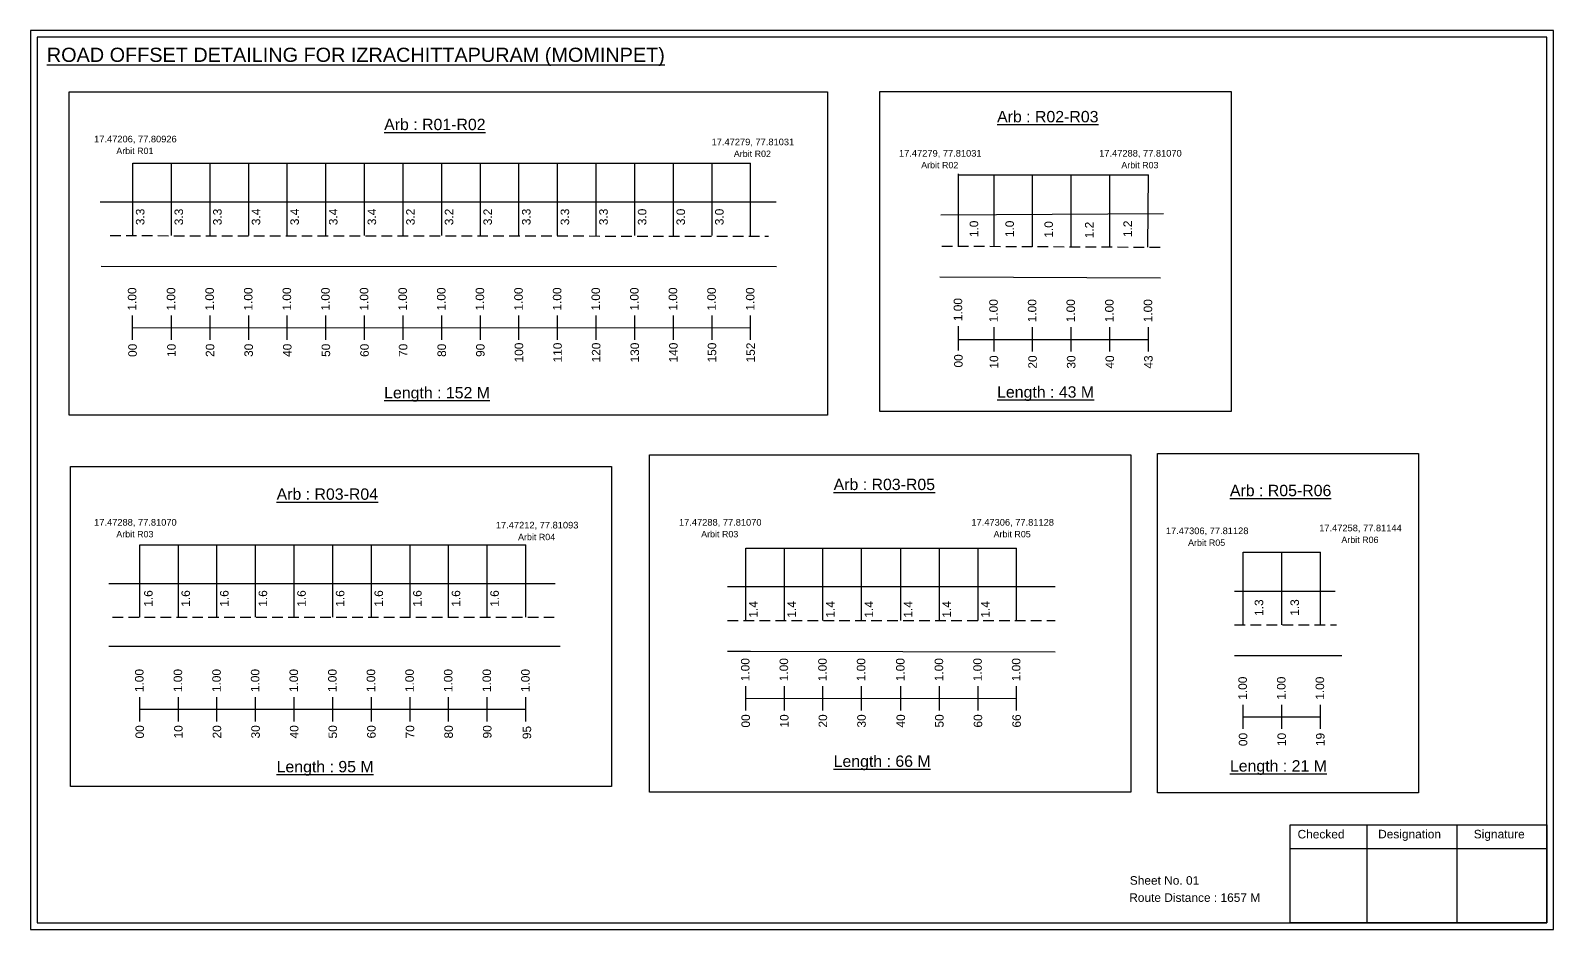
# Model space of a CAD drawing. Header units: inches. Extents: x 582 to 4003, y 45 to 362.
# Drawn here: x 582 to 1118, y 45 to 362 of the extents above; entities that cross this region are included whole.
import ezdxf

# ---------------------------------------------------------------- set-up
doc = ezdxf.new("R2010")
doc.units = ezdxf.units.IN
doc.header["$MEASUREMENT"] = 0
doc.linetypes.add('DASHED2', pattern=[0.375, 0.25, -0.125])
doc.layers.add('PDF_Geometry', color=7, linetype='Continuous')
doc.layers.add('PDF_Text', color=5, linetype='Continuous')
doc.styles.add('PDF Arial', font='arial.ttf')
doc.styles.get("Standard").update_dxf_attribs({"font": 'arial.ttf'})

msp = doc.modelspace()

# ---------------------------------------------------------------- linework, layer by layer
at = {"color": 5}
for p, q in [((617.65, 314.85), (835.25, 314.85)), ((908.44, 310.73), (975.37, 310.73)), ((620.08, 180.45), (756.08, 180.45)), ((833.52, 179.28), (928.93, 179.28)), ((1008.71, 177.76), (1035.91, 177.76))]:
    msp.add_line(p, q, dxfattribs=at)
for p, q in [((617.65, 289.32), (617.65, 314.85)), ((631.25, 289.32), (631.25, 314.85)), ((644.85, 289.32), (644.85, 314.85)), ((658.45, 289.32), (658.45, 314.85)), ((672.05, 289.32), (672.05, 314.85)), ((685.65, 289.32), (685.65, 314.85)), ((699.25, 289.32), (699.25, 314.85)), ((712.85, 289.32), (712.85, 314.85)), ((726.45, 289.32), (726.45, 314.85)), ((740.05, 289.32), (740.05, 314.85)), ((753.65, 289.32), (753.65, 314.85)), ((767.25, 289.32), (767.25, 314.85)), ((780.85, 289.32), (780.85, 314.85)), ((794.45, 289.32), (794.45, 314.85)), ((808.05, 289.32), (808.05, 314.85)), ((821.65, 289.32), (821.65, 314.85)), ((835.25, 289.32), (835.25, 314.85)), ((908.44, 285.49), (908.44, 311.03)), ((920.97, 285.44), (920.97, 310.73)), ((934.57, 285.39), (934.57, 310.73)), ((948.17, 285.45), (948.17, 310.73)), ((961.77, 285.19), (961.77, 310.73)), ((975.14, 285.23), (975.37, 310.73)), ((606.11, 301.2), (844.19, 301.2)), ((902.24, 296.69), (980.61, 297.06)), ((606.5, 278.52), (844.35, 278.48)), ((901.87, 274.85), (979.6, 274.42)), ((620.08, 154.92), (620.08, 180.45)), ((633.68, 154.92), (633.68, 180.45)), ((647.28, 154.92), (647.28, 180.45)), ((660.88, 154.92), (660.88, 180.45)), ((674.48, 154.92), (674.48, 180.45)), ((688.08, 154.92), (688.08, 180.45)), ((701.68, 154.92), (701.68, 180.45)), ((715.28, 154.92), (715.28, 180.45)), ((728.88, 154.92), (728.88, 180.45)), ((742.48, 154.92), (742.48, 180.45)), ((756.08, 154.92), (756.08, 180.45)), ((833.52, 153.75), (833.52, 179.28)), ((847.12, 153.75), (847.12, 179.28)), ((860.72, 153.75), (860.72, 179.28)), ((874.32, 153.75), (874.32, 179.28)), ((888.13, 153.75), (888.13, 179.28)), ((901.73, 153.75), (901.73, 179.28)), ((915.33, 153.75), (915.33, 179.28)), ((928.93, 153.75), (928.93, 179.28)), ((1008.71, 152.23), (1008.71, 177.76)), ((1022.31, 152.23), (1022.31, 177.76)), ((1035.91, 152.23), (1035.91, 177.76)), ((609.2, 166.8), (766.36, 166.8)), ((942.53, 165.63), (827.11, 165.63)), ((1005.71, 164.11), (1041.14, 164.11)), ((768.18, 144.62), (609.2, 144.62)), ((827.11, 142.94), (835.17, 142.94)), ((835.17, 142.94), (942.53, 142.65)), ((1005.71, 141.43), (1043.53, 141.43))]:
    msp.add_line(p, q)
at = {"linetype": 'DASHED2', "ltscale": 15}
for p, q in [((609.61, 289.32), (841.49, 289.14)), ((902.59, 285.64), (980.87, 285.23)), ((610.47, 154.92), (766.36, 154.92)), ((827.11, 153.75), (942.53, 153.75)), ((1005.71, 152.23), (1041.62, 152.23))]:
    msp.add_line(p, q, dxfattribs=at)
at = {"color": 217, "true_color": 0x93278f}
for p, q in [((617.55, 252.62), (617.55, 261.17)), ((631.25, 252.62), (631.25, 261.17)), ((644.85, 252.62), (644.85, 261.17)), ((658.45, 252.62), (658.45, 261.17)), ((672.05, 252.62), (672.05, 261.17)), ((685.65, 252.62), (685.65, 261.17)), ((699.25, 252.62), (699.25, 261.17)), ((712.85, 252.62), (712.85, 261.17)), ((726.45, 252.62), (726.45, 261.17)), ((740.05, 252.62), (740.05, 261.17)), ((753.65, 252.62), (753.65, 261.17)), ((767.25, 252.62), (767.25, 261.17)), ((780.85, 252.62), (780.85, 261.17)), ((794.45, 252.62), (794.45, 261.17)), ((808.05, 252.62), (808.05, 261.17)), ((821.65, 252.62), (821.65, 261.17)), ((835.25, 252.62), (835.25, 261.17)), ((617.65, 256.89), (835.25, 256.93)), ((908.44, 248.88), (908.44, 257.44)), ((908.44, 252.76), (975.37, 252.78)), ((920.97, 248.49), (920.97, 257.05)), ((934.57, 248.49), (934.57, 257.05)), ((948.17, 248.49), (948.17, 257.05)), ((961.77, 248.49), (961.77, 257.05)), ((975.37, 248.49), (975.37, 257.05)), ((833.52, 122.05), (833.52, 130.61)), ((847.12, 122.05), (847.12, 130.61)), ((860.72, 122.05), (860.72, 130.61)), ((874.32, 122.05), (874.32, 130.61)), ((888.13, 122.05), (888.13, 130.61)), ((901.73, 122.05), (901.73, 130.61)), ((915.33, 122.05), (915.33, 130.61)), ((928.93, 122.05), (928.93, 130.61)), ((620.08, 118.22), (620.08, 126.78)), ((633.68, 118.22), (633.68, 126.78)), ((647.28, 118.22), (647.28, 126.78)), ((660.88, 118.22), (660.88, 126.78)), ((674.48, 118.22), (674.48, 126.78)), ((688.08, 118.22), (688.08, 126.78)), ((701.68, 118.22), (701.68, 126.78)), ((715.28, 118.22), (715.28, 126.78)), ((728.88, 118.22), (728.88, 126.78)), ((742.48, 118.22), (742.48, 126.78)), ((756.08, 118.22), (756.08, 126.78)), ((833.52, 126.32), (928.93, 126.38)), ((1008.71, 115.53), (1008.71, 124.09)), ((1022.31, 115.53), (1022.31, 124.09)), ((1035.91, 115.53), (1035.91, 124.09)), ((620.08, 122.49), (756.08, 122.52)), ((1008.71, 119.8), (1035.91, 119.8))]:
    msp.add_line(p, q, dxfattribs=at)
for points in [[(595.16, 340.01), (862.28, 340.01), (862.28, 226.09), (595.16, 226.09)], [(880.74, 340.09), (1004.54, 340.09), (1004.54, 227.41), (880.74, 227.41)], [(799.59, 212.12), (969.21, 212.12), (969.21, 93.29), (799.59, 93.29)], [(978.5, 212.61), (1070.44, 212.61), (1070.44, 93), (978.5, 93)], [(595.69, 207.94), (786.24, 207.94), (786.24, 95.26), (595.69, 95.26)]]:
    msp.add_lwpolyline(points, close=True)
at = {"layer": 'PDF_Geometry'}
for points in [[(581.58, 361.59), (581.58, 44.88), (1118.05, 44.88), (1118.05, 361.59)], [(583.9, 359.27), (583.9, 47.3), (1115.63, 47.3), (1115.63, 359.27)]]:
    msp.add_lwpolyline(points, close=True, dxfattribs=at)
at = {"layer": 'PDF_Geometry', "color": 242, "true_color": 0xcc1f26}
msp.add_lwpolyline([(1115.63, 47.21), (1025.29, 47.21), (1025.29, 81.82), (1115.63, 81.82)], close=True, dxfattribs=at)
for points in [[(1052.27, 81.82), (1052.27, 47.21)], [(1084, 81.82), (1084, 47.21)], [(1025.29, 73.44), (1115.63, 73.44)]]:
    msp.add_lwpolyline(points, dxfattribs=at)

# ---------------------------------------------------------------- texts
at = {"color": 242, "true_color": 0xcd2027}
for s, height, p in [('%%UROAD OFFSET DETAILING FOR IZRACHITTAPURAM (MOMINPET)', 5, (587.35, 350.52)), ('%%UArb : R02-R03', 4, (922.05, 329.24)), ('%%UArb : R01-R02', 4, (706.16, 326.49)), ('%%ULength : 152 M', 4, (706.16, 231.99)), ('%%ULength : 43 M', 4, (922.05, 232.24)), ('%%UArb : R03-R05', 4, (864.48, 199.69)), ('%%UArb : R03-R04', 4, (668.28, 196.27)), ('%%UArb : R05-R06', 4, (1004.07, 197.54)), ('%%ULength : 95 M', 4, (668.28, 100.27)), ('%%ULength : 66 M', 4, (864.48, 102.19)), ('%%ULength : 21 M', 4, (1004.07, 100.54))]:
    msp.add_text(s, height=height, dxfattribs=at).set_placement(p)
at = {"color": 5}
for s, height, p in [('17.47206, 77.80926', 2.34, (604, 322.16)), ('17.47279, 77.81031', 2.34, (821.5, 321.16)), ('Arbit R01', 2.246, (611.82, 318.04)), ('Arbit R02', 2.246, (829.32, 317.04)), ('17.47279, 77.81031', 2.34, (887.5, 317.16)), ('17.47288, 77.81070', 2.34, (958, 317.16)), ('Arbit R02', 2.246, (895.32, 313.04)), ('Arbit R03', 2.246, (965.82, 313.04)), ('17.47288, 77.81070', 2.34, (604, 187.16)), ('17.47212, 77.81093', 2.34, (745.5, 186.16)), ('17.47288, 77.81070', 2.34, (810, 187.16)), ('17.47306, 77.81128', 2.34, (913, 187.16)), ('Arbit R03', 2.246, (611.82, 183.04)), ('Arbit R04', 2.246, (753.32, 182.04)), ('Arbit R03', 2.246, (817.82, 183.04)), ('Arbit R05', 2.246, (920.82, 183.04)), ('17.47306, 77.81128', 2.34, (981.5, 184.16)), ('Arbit R05', 2.246, (989.32, 180.04)), ('17.47258, 77.81144', 2.34, (1035.5, 185.16)), ('Arbit R06', 2.246, (1043.32, 181.04))]:
    msp.add_text(s, height=height, dxfattribs=at).set_placement(p)
for s, p in [('3.3', (621.72, 292.99)), ('3.3', (635.32, 292.99)), ('3.3', (648.92, 292.99)), ('3.4', (662.52, 292.99)), ('3.4', (676.12, 292.99)), ('3.4', (689.72, 292.99)), ('3.4', (703.32, 292.99)), ('3.2', (716.92, 292.99)), ('3.2', (730.52, 292.99)), ('3.2', (744.12, 292.99)), ('3.3', (757.72, 292.99)), ('3.3', (771.32, 292.99)), ('3.3', (784.92, 292.99)), ('3.0', (798.52, 292.99)), ('3.0', (812.12, 292.99)), ('3.0', (825.72, 292.99)), ('1.0', (915.4, 288.78)), ('1.0', (927.98, 288.78)), ('1.0', (941.72, 288.59)), ('1.2', (956.03, 288.39)), ('1.2', (969.55, 288.8)), ('1.6', (624.59, 158.59)), ('1.6', (637.75, 158.59)), ('1.6', (651.35, 158.59)), ('1.6', (664.95, 158.59)), ('1.6', (678.55, 158.59)), ('1.6', (692.15, 158.59)), ('1.6', (705.75, 158.59)), ('1.6', (719.35, 158.59)), ('1.6', (732.95, 158.59)), ('1.6', (746.55, 158.59)), ('1.3', (1015.79, 155.37)), ('1.3', (1028.38, 155.4)), ('1.4', (837.69, 154.74)), ('1.4', (851.19, 154.74)), ('1.4', (864.79, 154.74)), ('1.4', (878.39, 154.74)), ('1.4', (892.2, 154.74)), ('1.4', (905.8, 154.74)), ('1.4', (919.4, 154.74))]:
    msp.add_text(s, height=3, rotation=90).set_placement(p)
at = {"color": 217, "true_color": 0x93278f}
for s, p in [('1.00', (618.87, 262.91)), ('1.00', (632.58, 262.91)), ('1.00', (646.18, 262.91)), ('1.00', (659.78, 262.91)), ('1.00', (673.38, 262.91)), ('1.00', (686.98, 262.91)), ('1.00', (700.58, 262.91)), ('1.00', (714.18, 262.91)), ('1.00', (727.78, 262.91)), ('1.00', (741.38, 262.91)), ('1.00', (754.98, 262.91)), ('1.00', (768.58, 262.91)), ('1.00', (782.18, 262.91)), ('1.00', (795.78, 262.91)), ('1.00', (809.38, 262.91)), ('1.00', (822.98, 262.91)), ('1.00', (836.58, 262.91)), ('1.00', (909.77, 259.18)), ('1.00', (922.29, 258.79)), ('1.00', (935.89, 258.79)), ('1.00', (949.49, 258.79)), ('1.00', (963.09, 258.79)), ('1.00', (976.69, 258.79)), ('00', (619.02, 246.59)), ('10', (632.73, 246.59)), ('20', (646.33, 246.59)), ('30', (659.93, 246.59)), ('40', (673.53, 246.59)), ('50', (687.13, 246.59)), ('60', (700.73, 246.59)), ('70', (714.33, 246.59)), ('80', (727.93, 246.59)), ('90', (741.53, 246.59)), ('100', (755.13, 244.64)), ('110', (768.73, 244.64)), ('120', (782.33, 244.64)), ('130', (795.93, 244.64)), ('140', (809.53, 244.64)), ('150', (823.13, 244.64)), ('152', (836.73, 244.64)), ('00', (909.92, 242.86)), ('10', (922.44, 242.47)), ('20', (936.04, 242.47)), ('30', (949.64, 242.47)), ('40', (963.24, 242.47)), ('43', (976.84, 242.47)), ('1.00', (834.84, 132.35)), ('1.00', (848.44, 132.35)), ('1.00', (862.04, 132.35)), ('1.00', (875.64, 132.35)), ('1.00', (889.46, 132.35)), ('1.00', (903.06, 132.35)), ('1.00', (916.66, 132.35)), ('1.00', (930.26, 132.35)), ('1.00', (621.41, 128.51)), ('1.00', (635.01, 128.51)), ('1.00', (648.61, 128.51)), ('1.00', (662.21, 128.51)), ('1.00', (675.81, 128.51)), ('1.00', (689.41, 128.51)), ('1.00', (703.01, 128.51)), ('1.00', (716.61, 128.51)), ('1.00', (730.21, 128.51)), ('1.00', (743.81, 128.51)), ('1.00', (757.41, 128.51)), ('1.00', (1010.04, 125.82)), ('1.00', (1023.64, 125.82)), ('1.00', (1037.24, 125.82)), ('00', (834.99, 116.03)), ('10', (848.59, 116.03)), ('20', (862.19, 116.03)), ('30', (875.79, 116.03)), ('40', (889.61, 116.03)), ('50', (903.21, 116.03)), ('60', (916.81, 116.03)), ('66', (930.41, 116.03)), ('00', (621.56, 112.19)), ('10', (635.16, 112.19)), ('20', (648.76, 112.19)), ('30', (662.36, 112.19)), ('40', (675.96, 112.19)), ('50', (689.56, 112.19)), ('60', (703.16, 112.19)), ('70', (716.76, 112.19)), ('80', (730.36, 112.19)), ('90', (743.96, 112.19)), ('95', (757.93, 111.95)), ('00', (1010.19, 109.5)), ('10', (1023.79, 109.5)), ('19', (1037.39, 109.5))]:
    msp.add_text(s, height=3, rotation=90, dxfattribs=at).set_placement(p)
for s, p in [('Sheet No. 01', (968.79, 60.68)), ('Route Distance : 1657 M', (968.6, 54.63))]:
    msp.add_text(s, height=3).set_placement(p)
at = {"layer": 'PDF_Text', "color": 7, "attachment_point": 7, "style": 'PDF Arial'}
for s, insert, char_height in [('Checked', (1027.89, 76.93), 3.001), ('Designation', (1056.27, 76.1), 3.0006), ('Signature', (1089.95, 76.1), 3.001)]:
    msp.add_mtext(s, dxfattribs=dict(at, insert=insert, char_height=char_height))

doc.saveas('drawing.dxf')
